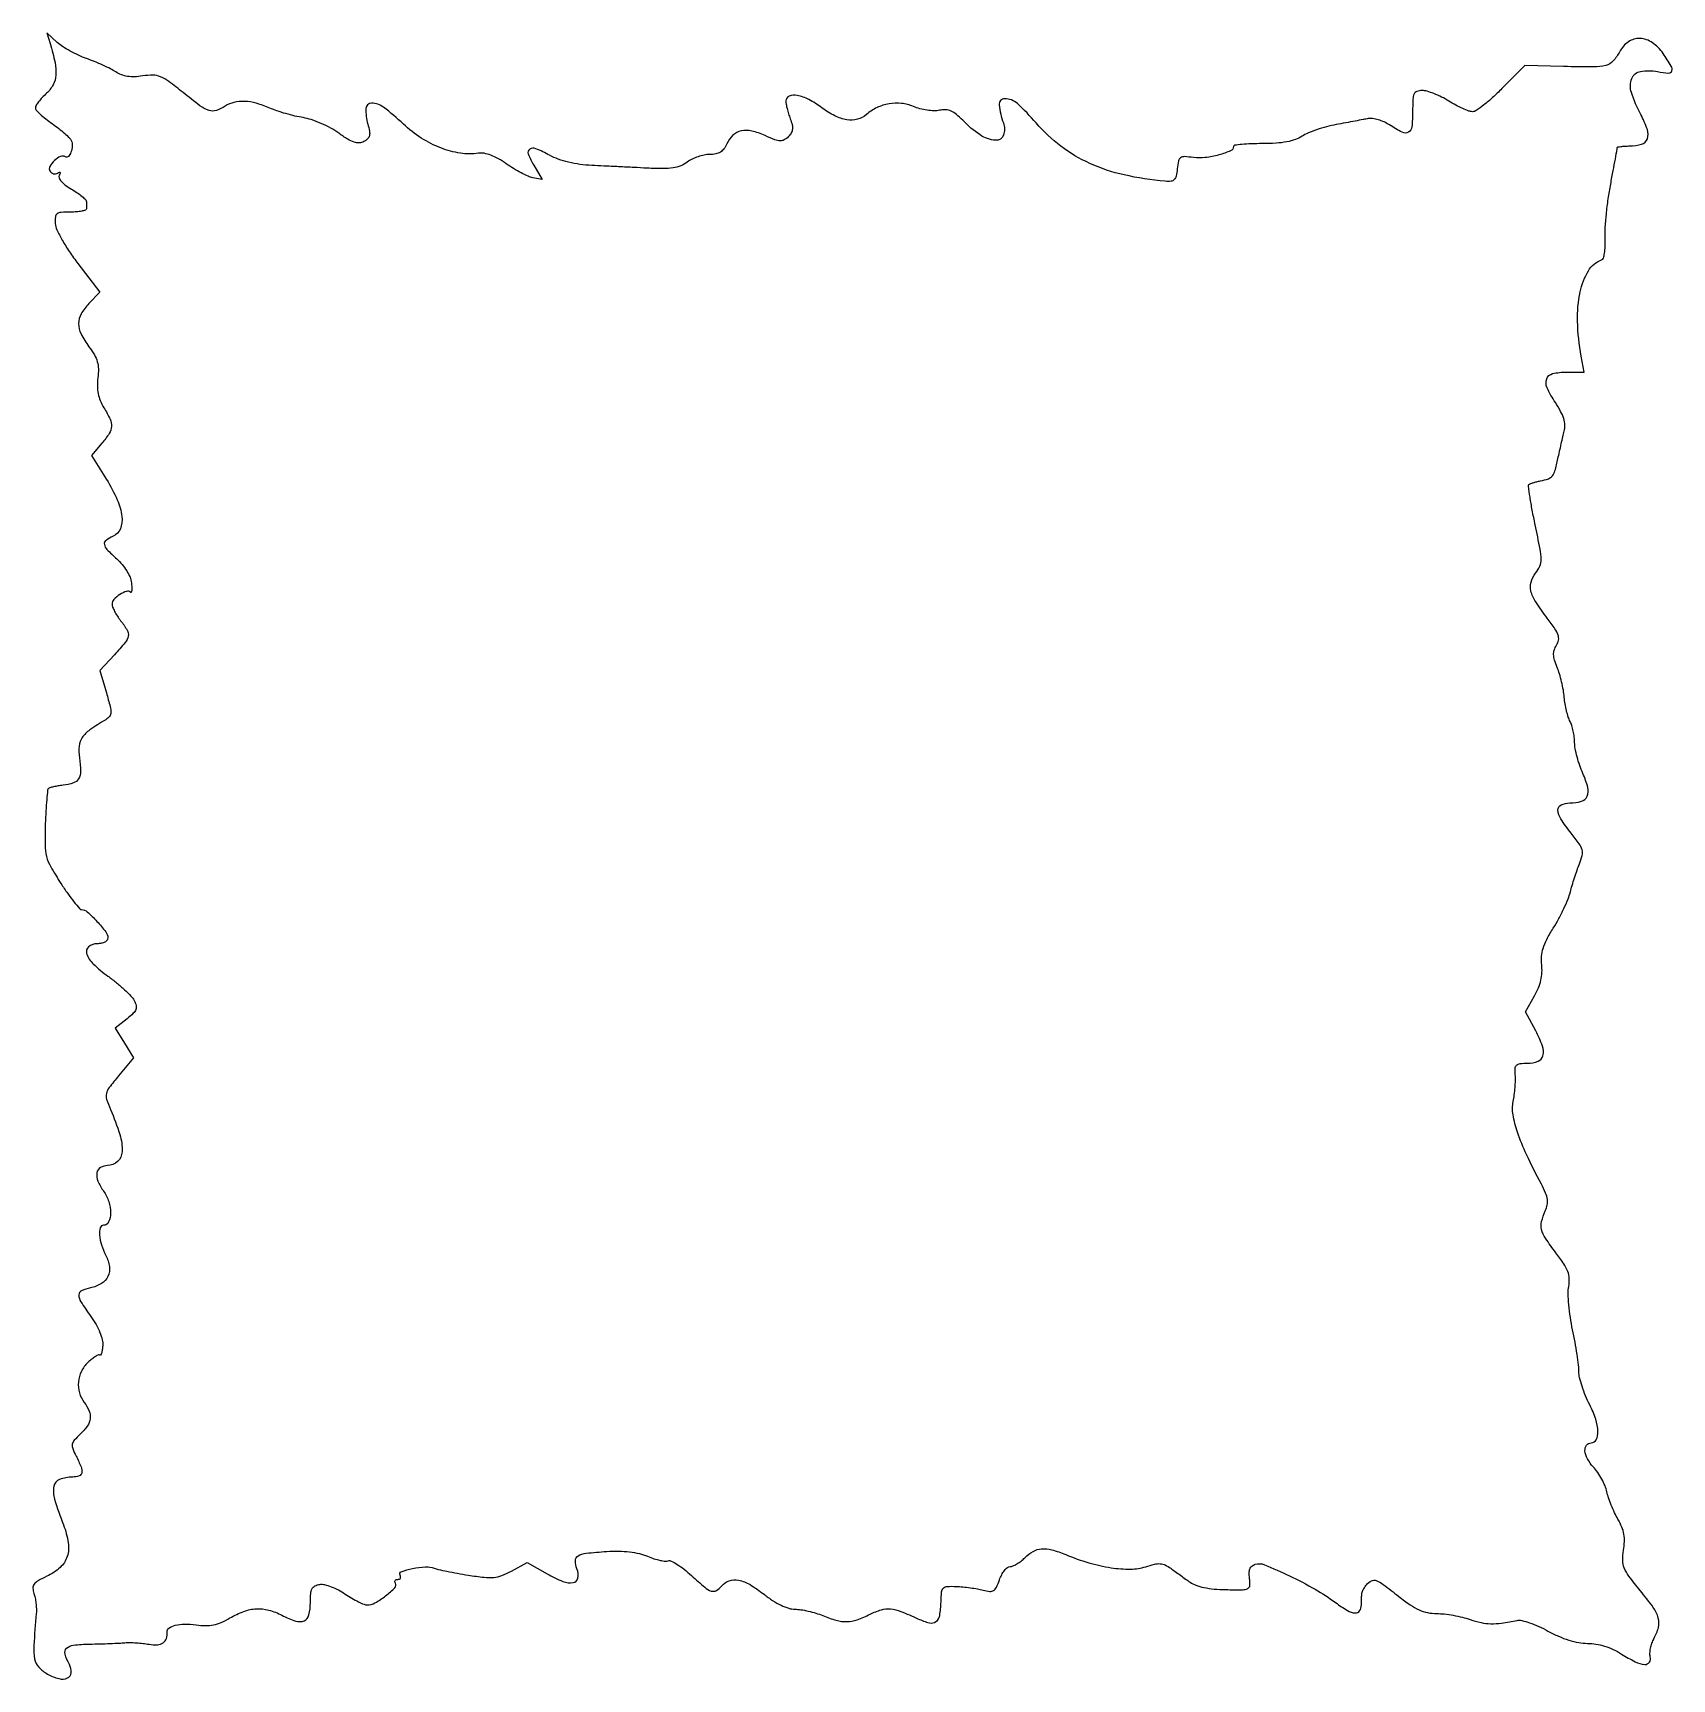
# Model space of a CAD drawing. Extents: x 0 to 385, y 1 to 386.
import ezdxf

# ---------------------------------------------------------------- set-up
doc = ezdxf.new("R2010")
doc.units = 0

msp = doc.modelspace()

# ---------------------------------------------------------------- linework, layer by layer
msp.add_lwpolyline([(4.456114, 384, -0.020226), (5.605093, 379.535609, -0.070848), (5.812346, 376.579402, -0.105657), (5.166073, 374.348722, -0.082837), (3.622141, 372.350448, 0.018348), (2.618128, 371.348517, 0.023219), (1.770254, 370.348628, 0.022216), (1.150962, 369.467181, 0.142971), (1, 368.950027, 0.187707), (1.202367, 368.42997, 0.018651), (2.160324, 367.460626, 0.021458), (3.43701, 366.360835, 0.015412), (4.95004, 365.240496, -0.013931), (6.500385, 364.099621, -0.016669), (7.892087, 362.937833, -0.015519), (8.991215, 361.893224, -0.096937), (9.418655, 361.25, -0.11062), (9.640406, 359.980316, -0.075648), (9.350727, 358.539792, -0.104761), (8.739759, 357.561407, -0.353004), (8.042537, 357.473711, 0.252486), (6.922896, 357.539779, 0.077251), (5.46596, 356.564512, 0.078834), (4.394002, 355.209711, 0.272887), (4.416323, 354.135392, 0.091794), (4.774456, 353.740522, 0.095944), (5.244986, 353.507534, 0.099451), (5.754191, 353.471722, 0.106788), (6.223607, 353.638197, -0.036483), (6.632513, 353.85141, -0.342971), (6.812155, 353.804948, -0.279962), (6.835099, 353.599013, -0.029655), (6.595988, 353.155311, 0.242838), (6.548351, 352.538844, 0.079995), (7.045431, 351.744193, 0.053653), (8.024137, 350.841604, 0.026184), (9.441479, 349.902027, -0.017502), (10.804504, 349.032127, -0.024388), (11.954685, 348.154465, -0.022394), (12.808655, 347.366285, -0.197681), (13, 346.901224, -0.002052), (12.99836, 346.501521, -0.001375), (12.99335, 346.044422, -0.001384), (12.986054, 345.601646, -0.002732), (12.977363, 345.25, -0.314493), (12.759853, 344.9576, -0.031117), (11.866463, 344.720312, -0.030423), (10.657658, 344.554193, -0.018938), (9.227363, 344.5, 0.017085), (7.021292, 344.424597, 0.146452), (6.106946, 344.081302, 0.209717), (5.701723, 343.352332, 0.040246), (5.680881, 341.803922, 0.093653), (6.058475, 340.347954, 0.018549), (7.302199, 337.944967, 0.018894), (8.99651, 335.196826, 0.015922), (10.988582, 332.418868), (16.115402, 325.729892), (13.557701, 323.060227, 0.061275), (11.735484, 320.620884, 0.130978), (11.138396, 318.364714, 0.117029), (11.718187, 315.940493, 0.043605), (13.57548, 312.94428, -0.028426), (14.845297, 311.028047, -0.06279), (15.532279, 309.416555, -0.066338), (15.776959, 307.741837, -0.035053), (15.656098, 305.641605, 0.034747), (15.543051, 303.697838, 0.047254), (15.728483, 301.951887, 0.048273), (16.233336, 300.300671, 0.038614), (17.07688, 298.641605, -0.027147), (18.517437, 295.962095, -0.124744), (18.849311, 294.243876, -0.130449), (18.315549, 292.615979, -0.030819), (16.597387, 290.298107), (14.194774, 287.442763), (17.690061, 281.812202, -0.033617), (20.216795, 277.056114, -0.076224), (21.29646, 273.139505, -0.122961), (20.928029, 270.273841, -0.198001), (19.25, 268.520683, 0.05351), (17.56757, 267.550086, 0.28255), (17.180129, 266.607193, 0.15533), (17.789355, 265.40507, 0.016082), (20.115297, 263.18829, -0.037821), (21.356422, 261.898001, -0.034975), (22.42494, 260.402715, -0.036913), (23.199256, 258.903466, -0.073534), (23.536934, 257.614082, -0.016365), (23.616343, 256.579543, -0.03845), (23.590808, 255.805637, -0.088714), (23.472989, 255.406171, -0.511879), (23.290154, 255.376512, 0.282447), (22.350938, 255.601229, 0.064775), (20.812856, 254.867569, 0.061985), (19.437503, 253.713219, 0.189399), (19, 252.599675, 0.094442), (19.129249, 251.921499, 0.025024), (19.5875, 250.913507, 0.024467), (20.23449, 249.798175, 0.02299), (21, 248.727129, -0.033299), (22.522813, 246.500971, -0.180474), (22.775074, 245.084692, -0.130212), (22.073511, 243.59372, -0.014356), (19.541517, 240.750035), (16.083035, 237.083393), (17.648858, 231.810696, -0.007472), (18.550953, 228.597857, -0.070768), (18.718103, 227.181696, -0.165375), (18.391757, 226.292077, -0.089102), (17.499008, 225.518999, 0.018744), (13.765359, 223.107732, 0.089493), (11.985135, 221.313111, 0.128569), (11.27362, 219.34637, 0.056963), (11.33596, 216.565561, -0.028184), (11.591045, 213.378364, -0.141518), (11.139798, 211.665941, -0.179731), (9.914128, 210.682254, -0.051695), (7.5, 210.149134, 0.011357), (6.319129, 209.986625, 0.015014), (5.252829, 209.782111, 0.012374), (4.383379, 209.565404, 0.125709), (4.062823, 209.38224, 0.177053), (3.879522, 209.003838, 0.003311), (3.669289, 206.77387, 0.007669), (3.479278, 204.140795, 0.005002), (3.337044, 201.097051, 0.0112), (3.265863, 196.117102, 0.062159), (3.618126, 193.469353, 0.065931), (4.604025, 191.057847, 0.013507), (7.002413, 187.117562, 0.009534), (8.581757, 184.773288, 0.014338), (10.055004, 182.797034, 0.009107), (11.340529, 181.231454, 0.219711), (11.841828, 181, -0.185439), (13.170408, 180.489711, -0.022336), (15.445739, 178.247396, -0.023124), (17.509468, 175.806182, -0.165373), (18, 174.363636, -0.168712), (17.813478, 173.826589, -0.101066), (17.291667, 173.386364, -0.076396), (16.489692, 173.096479, -0.048627), (15.5, 173, 0.170405), (13.498135, 172.297341, 0.313681), (13.02997, 170.715454, 0.121658), (14.578396, 168.258299, 0.035859), (18.024401, 165.387001, -0.015101), (20.029317, 163.852747, -0.015987), (21.899121, 162.228092, -0.015786), (23.415663, 160.731132, -0.067334), (24.159394, 159.702169, -0.060675), (24.621296, 158.51197, -0.156155), (24.565871, 157.601729, -0.109768), (23.958044, 156.692517, -0.022433), (22.492407, 155.412247), (19.714829, 153.197484), (21.870684, 149.709238), (24.026539, 146.220992), (20.530676, 142.036717, 0.010821), (18.319015, 139.269987, 0.103839), (17.672088, 137.916205, 0.138047), (17.719821, 136.572643, 0.024123), (18.616676, 134.176221, -0.025407), (20.813783, 128.259261, -0.089374), (21.323966, 124.246638, -0.190633), (20.270557, 121.940936, -0.193746), (17.933431, 121, 0.138412), (16.241642, 120.522526, 0.220264), (15.423348, 119.292524, 0.140717), (15.666898, 117.372325, 0.053304), (17.004533, 114.993634, -0.078261), (18.22217, 112.551797, -0.077484), (18.635938, 109.845374, -0.106597), (18.182599, 107.772818, -0.293807), (16.980948, 107, 0.339358), (16.210562, 106.409073, 0.08516), (16.054896, 104.726138, 0.058078), (16.512585, 102.392929, 0.041905), (17.53035, 99.941309, -0.085235), (18.368134, 97.300395, -0.145451), (18.021077, 95.030864, -0.146899), (16.495619, 93.334265, -0.087562), (13.945616, 92.339123, 0.057388), (11.824653, 91.654935, 0.296599), (11.193589, 90.664806, 0.141481), (11.666369, 89.082391, 0.012844), (14.007473, 85.639123, -0.025647), (15.238779, 83.724519, -0.03371), (16.14753, 81.85683, -0.038281), (16.689256, 80.159384, -0.078907), (16.793298, 78.773155, -0.017489), (16.675676, 77.777143, -0.036643), (16.501152, 77.017327, -0.06299), (16.303043, 76.579416, -0.484763), (16.110011, 76.556656, 0.312457), (15.798828, 76.613187, 0.031914), (15.10125, 76.241295, 0.030899), (14.248374, 75.638355, 0.019261), (13.324187, 74.834832, 0.090319), (11.786909, 72.754768, 0.091614), (11.091468, 70.276606, 0.092205), (11.329314, 67.726968, 0.092929), (12.468197, 65.44113, -0.063971), (13.607216, 63.450829, -0.129808), (13.8462, 61.67603, -0.121441), (13.179026, 59.935398, -0.052269), (11.543385, 58.040758, 0.022356), (10.132159, 56.590921, 0.134423), (9.669547, 55.657097, 0.142331), (9.760954, 54.644771, 0.026115), (10.543385, 52.916104, -0.021136), (11.720728, 50.382372, -0.138943), (11.881939, 49.006062, -0.273002), (11.256973, 48.25273, -0.084813), (9.75, 47.984687, 0.088451), (6.668901, 47.413674, 0.260735), (5.327651, 45.824486, 0.123504), (5.494111, 42.794648, 0.017007), (7.58517, 36.781369, -0.052153), (8.719764, 32.591636, -0.119048), (8.47031, 29.347026, -0.132584), (6.80756, 26.79436, -0.072409), (3.670713, 24.715549, 0.018152), (1.622348, 23.656966, 0.103397), (0.705267, 22.853671, 0.172361), (0.424579, 21.959019, 0.074607), (0.658945, 20.715549, -0.034778), (0.93901, 19.686416, -0.020006), (1.13897, 18.416442, -0.01992), (1.238235, 17.11849, -0.031236), (1.209196, 16, 0.006149), (0.634776, 8.467451, 0.062073), (0.823663, 5.332222, 0.142565), (1.781144, 3.435004, 0.077332), (3.85281, 1.807708, 0.063654), (6.52348, 0.727528, 0.168517), (8.549963, 0.883239, 0.282765), (9.404246, 2.107952, 0.138202), (8.978987, 4.039264, -0.052139), (7.980325, 6.488163, -0.273149), (8.32624, 7.841404, -0.172552), (9.89809, 8.592002, -0.0213), (13.75, 8.827936, 0.00249), (16.134765, 8.884135, 0.002409), (18.545313, 8.964576, 0.002379), (20.666264, 9.055691, 0.008855), (22, 9.143041, -0.024957), (23.183995, 9.18237, -0.012053), (24.69995, 9.120482, -0.01192), (26.280265, 8.979867, -0.016756), (27.68068, 8.773808, 0.058627), (29.61113, 8.65303, 0.137069), (30.969634, 9.11392, 0.167973), (31.724743, 10.131423, 0.099785), (31.887233, 11.648694, -0.270292), (32.326139, 12.59138, -0.091658), (33.758468, 13.238385, -0.060579), (35.970115, 13.506107, -0.033931), (38.676497, 13.320754, 0.03036), (40.938339, 13.149624, 0.054072), (42.795154, 13.323224, 0.053636), (44.581641, 13.892394, 0.02937), (46.62806, 14.943056, -0.043906), (49.894834, 16.502154, -0.076393), (52.828913, 17.112348, -0.079987), (55.716504, 16.801958, -0.052683), (58.835258, 15.585192, 0.038999), (62.062026, 14.223634, 0.186173), (64.023951, 14.315519, 0.232296), (65.150148, 15.654299, 0.060793), (65.5, 18.521059, -0.019406), (65.583713, 20.677091, -0.099714), (65.90851, 21.822167, -0.162314), (66.566404, 22.464995, -0.077835), (67.708671, 22.814135, -0.09445), (68.814182, 22.76207, -0.031097), (70.376999, 22.282778, -0.029699), (72.0839, 21.522299, -0.029592), (73.690805, 20.564135, 0.015361), (75.23548, 19.582465, 0.018111), (76.756341, 18.753215, 0.01722), (78.076959, 18.149891, 0.098845), (78.827764, 18, 0.129603), (80.64094, 18.478014, 0.034586), (83.152041, 20.140065, 0.03054), (85.325491, 22.026761, 0.350483), (85.452741, 23.076467, -0.098471), (85.32128, 23.428641, -0.175751), (85.378054, 23.728712, -0.169739), (85.616766, 23.929607, -0.091079), (86, 24, 0.094479), (86.381592, 24.072754, 0.172659), (86.617237, 24.278908, 0.173001), (86.66937, 24.587246, 0.094898), (86.531227, 24.949474, -0.475322), (86.820237, 25.782765, -0.03602), (89.450059, 26.531921, -0.036187), (92.482933, 26.938206, -0.107216), (94.546915, 26.620371, 0.036366), (95.504571, 26.330722, 0.005044), (97.536159, 25.895749, 0.005755), (99.956821, 25.431908, 0.00485), (102.529654, 24.995263, 0.012002), (106.251779, 24.491941, 0.051139), (108.492716, 24.473527, 0.067708), (110.371543, 24.91182, 0.031915), (112.642536, 25.948397), (116.334653, 27.927254), (121.013009, 25.297421, 0.032894), (124.717127, 23.524806, 0.135959), (127.16142, 23.254056, 0.319897), (128.22996, 24.30935, 0.134741), (128.027024, 26.428921, -0.085702), (127.646322, 28.383828, -0.271355), (128.270745, 29.503825, -0.107098), (130.166267, 30.129597, -0.010416), (135.008283, 30.540473, -0.020222), (137.787343, 30.605469, -0.025414), (140.35662, 30.430819, -0.027964), (142.648835, 30.026473, -0.041339), (144.590317, 29.397816, 0.020671), (146.073346, 28.848989, 0.024433), (147.516809, 28.458417, 0.024365), (148.747613, 28.25135, 0.121686), (149.436932, 28.337425, -0.210742), (150.139048, 28.302994, -0.025075), (151.527461, 27.518067, -0.026469), (153.158272, 26.359689, -0.018762), (154.863654, 24.899619, 0.010058), (157.979275, 22.136763, 0.095531), (159.522845, 21.263477, 0.219785), (160.710436, 21.392616, 0.084467), (162, 22.5, -0.142557), (163.741629, 23.678431, -0.128734), (165.918636, 23.799595, -0.084617), (168.611481, 22.757328, -0.033391), (171.890731, 20.490294, 0.024022), (173.912138, 19.03617, 0.032166), (175.881346, 17.931422, 0.036628), (177.680282, 17.225962, 0.075267), (179.172849, 17, -0.038641), (180.535819, 16.894509, -0.018237), (182.269456, 16.559375, -0.01795), (184.068191, 16.074465, -0.024144), (185.654243, 15.5, 0.031063), (188.831503, 14.398653, 0.075658), (191.286059, 14.101342, 0.07602), (193.710842, 14.548185, 0.031591), (196.789838, 15.83962, -0.042291), (199.418754, 16.876792, -0.096911), (201.529001, 17.08432, -0.070232), (203.964197, 16.500181, -0.014751), (208, 14.769274, 0.044772), (210.68953, 13.802201, 0.224882), (212.219144, 14.091166, 0.196973), (213.091655, 15.505644, 0.034184), (213.397055, 18.697055, -0.017464), (213.544313, 21.069579, -0.172225), (213.962123, 21.961644, -0.189303), (214.829448, 22.346366, -0.021861), (217, 22.345503, -0.013903), (218.541473, 22.234452, -0.009535), (220.282822, 22.026616, -0.009619), (221.953465, 21.76198, -0.0192), (223.260669, 21.476886, 0.037363), (224.83965, 21.192111, 0.167097), (225.742638, 21.401056, 0.144523), (226.400592, 22.143388, 0.025687), (227.108495, 23.881383, -0.037509), (227.627846, 25.074963, -0.047099), (228.288187, 26.083906, -0.054521), (228.983195, 26.782833, -0.17147), (229.597825, 27, 0.101627), (230.277541, 27.139596, 0.033072), (231.195355, 27.607243, 0.031398), (232.172727, 28.276091, 0.030632), (233.067212, 29.067212, -0.06655), (235.024634, 30.562973, -0.111171), (236.997148, 31.169166, -0.087764), (239.364509, 30.935575, -0.030057), (242.634222, 29.802703, 0.026957), (248.063835, 27.883724, 0.033978), (253.26688, 26.731726, 0.038201), (257.860256, 26.393047, 0.079167), (261.400524, 26.96717, -0.02081), (263.46205, 27.553636, -0.075198), (264.818216, 27.669779, -0.095112), (265.97413, 27.369282, -0.045888), (267.294688, 26.585397, 0.000649), (268.306111, 25.853955, 0.000369), (269.531952, 24.971244, 0.000368), (270.768197, 24.083803, 0.000607), (271.814084, 23.336097, 0.06984), (273.18068, 22.624652, 0.033557), (275.087455, 22.089856, 0.028683), (277.428521, 21.738417, 0.01905), (280.140866, 21.593, 0.005826), (284.128581, 21.57779, 0.108598), (285.347559, 21.85574, 0.275821), (285.828442, 22.570845, 0.049908), (285.751716, 24.238134, -0.038214), (285.661398, 25.538794, -0.095246), (285.847164, 26.469631, -0.125166), (286.320749, 27.111127, -0.094905), (287.092709, 27.529425, -0.177782), (289.289792, 27.431465, -0.012008), (295.108998, 24.829554, -0.018239), (301.132429, 21.686413, -0.030034), (305.94428, 18.551183, 0.024563), (308.705666, 16.708643, 0.112603), (310.525719, 16.115519, 0.272187), (311.570607, 16.608364, 0.150769), (312, 18, -0.009155), (312.036265, 19.980511, -0.053129), (312.184763, 21.013504, -0.078122), (312.525102, 21.807694, -0.032996), (313.207482, 22.75, -0.105842), (314.347042, 23.647588, -0.204106), (315.486276, 23.708701, -0.074192), (317.112514, 22.826188, -0.006779), (320.762532, 20, 0.017724), (323.430583, 18.026009, 0.04426), (325.541257, 16.836854, 0.056188), (327.500111, 16.204294, 0.049087), (329.64316, 15.984944, -0.027717), (331.406981, 15.880186, -0.015492), (333.53488, 15.567885, -0.015419), (335.672918, 15.117667, -0.024137), (337.47558, 14.586312, 0.029969), (340.064683, 13.855835, 0.049107), (342.325777, 13.590231, 0.040608), (344.879295, 13.749717, 0.014278), (348.5, 14.379074, -0.110152), (349.597758, 14.358472, -0.023206), (351.450238, 13.816568, -0.023261), (353.584012, 12.970477, -0.020213), (355.734851, 11.892929, 0.022936), (358.219239, 10.665147, 0.027665), (360.65716, 9.753577, 0.03023), (362.952365, 9.186888, 0.045436), (365.004723, 9, -0.041276), (366.976711, 8.83693, -0.034524), (369.020297, 8.349738, -0.033271), (371.054845, 7.561616, -0.031763), (373, 6.5, 0.024985), (376.202776, 4.695283, 0.091975), (378.427549, 4.056154, 0.270466), (379.519059, 4.559363, 0.220026), (379.750033, 5.847875, -0.076667), (379.6593, 6.727872, -0.036675), (379.799781, 7.858561, -0.035258), (380.124122, 9.042389, -0.042057), (380.597966, 10.097875, 0.063361), (381.651588, 12.739795, 0.133107), (381.625859, 14.932748, 0.08642), (380.433048, 17.409619, 0.016888), (377.406214, 21.350267, -0.010485), (374.742042, 24.728341, -0.063097), (373.631659, 26.664094, -0.097644), (373.274088, 28.427164, -0.043226), (373.467038, 30.804899, 0.033045), (373.674042, 32.84134, 0.053317), (373.550002, 34.57813, 0.053281), (373.061396, 36.250246, 0.032948), (372.157728, 38.089751, -0.020558), (371.359398, 39.618006, -0.014525), (370.585057, 41.393612, -0.014692), (369.943146, 43.13694, -0.029752), (369.561799, 44.548078, 0.04858), (369.136952, 45.914066, 0.025864), (368.36567, 47.509378, 0.025492), (367.401061, 49.072073, 0.035934), (366.377376, 50.348819, -0.061326), (364.995702, 52.26317, -0.105038), (364.428493, 54.140832, -0.183136), (364.801898, 55.448242, -0.236871), (365.901228, 56, 0.288957), (367.080166, 56.743395, 0.121916), (367.473883, 58.656348, 0.070274), (366.948916, 61.541762, 0.037201), (365.547923, 64.905429, -0.019759), (364.572638, 67.034731, -0.01868), (363.748452, 69.2742, -0.019017), (363.169145, 71.3098, -0.059879), (363, 72.71713, 0.030398), (362.907905, 74.23053, 0.007185), (362.5648, 76.7392, 0.007369), (362.085609, 79.616408, 0.007203), (361.518467, 82.500374, -0.015226), (360.993979, 85.413556, -0.014839), (360.642483, 88.378323, -0.014908), (360.489009, 90.998071, -0.052302), (360.616842, 92.681153, 0.057808), (360.736702, 94.527471, 0.078805), (360.392891, 96.156951, 0.055805), (359.450761, 97.981179, 0.015977), (357.598375, 100.574956, -0.015415), (355.169363, 103.968081, -0.085733), (354.26042, 106.006641, -0.123089), (354.254021, 107.87446, -0.046535), (355.117296, 110.358092, 0.056064), (355.584221, 111.788532, 0.087486), (355.621673, 113.080613, 0.065679), (355.20249, 114.556577, 0.020001), (354.194229, 116.655145, -0.011495), (350.730498, 123.561047, -0.028253), (348.597113, 128.819506, -0.038774), (347.548494, 132.90215, -0.094154), (347.591402, 136, 0.018063), (347.84876, 137.540977, 0.012916), (348.029414, 139.279688, 0.013068), (348.115492, 140.947514, 0.027111), (348.078, 142.25, -0.034419), (348.055988, 143.802852, -0.190636), (348.398574, 144.547114, -0.167045), (349.188705, 144.911038, -0.025153), (350.956018, 145, 0.09141), (353.41977, 145.45422, 0.244203), (354.571748, 146.748902, 0.151091), (354.455149, 148.997509, 0.033585), (352.870409, 152.557023), (350.5, 157.044102), (352.603281, 160.772051, 0.031451), (353.507828, 162.640817, 0.040763), (354.081914, 164.455265, 0.043242), (354.33165, 166.246606, 0.043835), (354.267704, 168.045889, -0.050541), (354.22359, 170.037838, -0.056789), (354.589743, 171.918278, -0.044638), (355.459368, 174.004245, -0.017996), (356.994586, 176.68439, 0.015433), (358.267614, 178.880646, 0.013184), (359.474796, 181.268487, 0.013383), (360.457265, 183.498683, 0.036403), (360.992346, 185.1385, -0.011), (361.40404, 186.657707, -0.006487), (361.959037, 188.454345, -0.006487), (362.56025, 190.235357, -0.011034), (363.114842, 191.70608, 0.035651), (363.754937, 193.694765, 0.125658), (363.741772, 195.027233, 0.090873), (363.083248, 196.421919, 0.013642), (361.20266, 198.897442, -0.023985), (358.763029, 202.250601, -0.134626), (358.085675, 204.340804, -0.304478), (358.816507, 205.545276, -0.109003), (360.877555, 206, 0.070154), (363.588187, 206.382204, 0.221631), (364.937022, 207.556583, 0.170995), (365.100255, 209.605423, 0.040457), (363.93881, 212.887937, -0.021983), (363.196536, 214.762704, -0.01825), (362.569525, 216.814815, -0.018635), (362.133533, 218.739435, -0.04641), (362, 220.174945, 0.030247), (361.922703, 221.451559, 0.022556), (361.689458, 222.843252, 0.022972), (361.348692, 224.139368, 0.047126), (360.942837, 225.106811, -0.045925), (360.514526, 226.120959, -0.017787), (360.103999, 227.591384, -0.017432), (359.769494, 229.226213, -0.020634), (359.571746, 230.791069, 0.023218), (359.353549, 232.44886, 0.01439), (358.951658, 234.371436, 0.014427), (358.444265, 236.250753, 0.025118), (357.901644, 237.771267, -0.02361), (357.276487, 239.506518, -0.067514), (357.067855, 240.769133, -0.086953), (357.225273, 241.850682, -0.060133), (357.751086, 242.973033, 0.09461), (358.22029, 244.184227, 0.12806), (358.134104, 245.349863, 0.068524), (357.392447, 246.8268, 0.012441), (355.589, 249.31546, -0.018108), (352.862723, 253.168727, -0.081525), (351.749268, 255.683272, -0.136324), (351.783815, 257.737784, -0.091666), (352.854362, 259.842112, 0.063995), (353.818474, 261.504245, 0.102095), (354.134491, 263.11002, 0.045227), (353.895521, 265.502339, 0.004445), (352.750362, 271.185359, -0.005277), (352.054772, 274.66724, -0.008315), (351.539159, 277.671106, -0.003247), (351.160242, 280.232507, -0.235666), (351.291273, 280.624607, -0.103129), (351.589486, 280.81993, -0.01544), (352.267683, 281.062475, -0.016799), (353.098525, 281.300474, -0.013785), (354, 281.5, 0.034104), (355.86103, 281.991956, 0.14592), (356.787627, 282.648452, 0.100726), (357.381533, 283.835756, 0.01197), (358.082268, 286.710359, -0.001347), (358.446051, 288.353675, -0.001013), (358.854723, 290.159343, -0.001024), (359.246006, 291.85606, -0.002358), (359.548872, 293.129957, 0.070714), (359.691019, 294.591735, 0.06373), (359.431328, 296.09071, 0.049412), (358.720946, 297.782359, 0.022076), (357.477135, 299.855186, -0.036614), (355.540905, 303.305295, -0.199413), (355.447486, 305.400909, -0.253701), (356.834146, 306.628842, -0.057023), (360.078021, 307), (364.218812, 307), (363.543617, 310.75, -0.036466), (362.681896, 318.907681, -0.060581), (363.293489, 325.786805, -0.08084), (365.230462, 330.76576, -0.181118), (368.338224, 333.279408, 0.242975), (368.737513, 333.689269, 0.033623), (369.015336, 334.884431, 0.032055), (369.169005, 336.462186, 0.021183), (369.151955, 338.284214, -0.028269), (369.163207, 340.625472, -0.010051), (369.435523, 343.962219, -0.009937), (369.881902, 347.620874, -0.011548), (370.455541, 351.079211, 0.000819), (371.047521, 354.228019, 0.001275), (371.546315, 356.943729, 0.000348), (371.973465, 359.312608, 0.044455), (372, 359.610468, -0.35691), (372.12581, 359.764265, -0.016245), (372.845282, 359.885575, -0.020929), (373.774342, 359.971946, -0.012713), (374.877555, 360, 0.072713), (377.719338, 360.415468, 0.23946), (379.05152, 361.682687, 0.171804), (379.051586, 363.877129, 0.037126), (377.499545, 367.40483, -0.042436), (375.319908, 372.505065, -0.174636), (375.408299, 375.810127, -0.262688), (377.451256, 377.477464, -0.089282), (381.424197, 377.448243, 0.025915), (384.044445, 377.096009, 0.350668), (384.79272, 377.599987, 0.21584), (384.655419, 378.723232, 0.01273), (382.75, 381.681287, 0.092147), (380.240885, 384.210131, 0.14153), (377.336417, 385.186672, 0.160039), (374.613002, 384.420522, 0.126145), (372.562665, 382.121181, -0.06389), (371.042687, 379.922425, -0.145642), (369.338069, 378.879465, -0.065825), (366.515507, 378.515122, -0.005977), (359.400598, 378.622156), (350.301195, 378.867874), (344.934758, 373.433937, -0.013526), (342.767444, 371.354965, -0.018326), (340.694052, 369.605387, -0.01545), (338.905743, 368.292304, -0.156969), (338.03416, 368.03121, -0.084529), (337.198713, 368.191014, -0.01647), (335.77566, 368.776953, -0.017067), (334.143917, 369.580653, -0.015063), (332.5, 370.526086, 0.02229), (330.803429, 371.469449, 0.021679), (329.014063, 372.267556, 0.022185), (327.382998, 372.829577, 0.071419), (326.25, 372.994877, 0.0828), (325.020607, 372.79276, 0.207762), (324.362244, 372.194189, 0.095285), (324.063507, 370.936688, 0.010811), (324, 368, -0.025901), (323.817084, 364.471352, -0.241702), (323.010461, 363.234496, -0.252572), (321.564146, 363.200062, -0.027971), (318.605529, 364.921349, 0.038351), (317.342563, 365.621485, 0.034516), (315.94281, 366.149176, 0.036227), (314.617606, 366.444245, 0.084706), (313.605529, 366.421626, -0.001185), (312.45364, 366.201307, -0.000279), (310.525689, 365.838399, -0.000287), (308.30803, 365.423554, -0.000282), (306.077669, 365.00896, 0.01942), (303.812638, 364.497555, 0.017023), (301.490957, 363.792231, 0.017352), (299.437778, 363.010766, 0.047971), (298.077669, 362.27786, -0.063185), (296.510308, 361.493657, -0.038708), (294.510655, 360.96099, -0.030495), (291.976883, 360.650362, -0.015272), (288.75, 360.551998, 0.009102), (286.161934, 360.505062, 0.01508), (283.982813, 360.359947, 0.008789), (282.228822, 360.158713, 0.376114), (282, 359.897553, -0.299754), (281.326808, 358.875543, -0.033681), (278.571719, 357.905504, -0.03793), (275.368777, 357.271644, -0.063461), (272.627001, 357.291391, 0.019109), (270.480706, 357.497514, 0.167867), (269.575533, 357.242021, 0.192433), (269.086412, 356.500077, 0.02643), (268.804612, 354.632727, -0.027746), (268.544819, 352.941361, -0.140535), (268.102673, 352.106657, -0.175649), (267.34356, 351.733693, -0.049144), (266, 351.719295, -0.033305), (256.332675, 353.220735, -0.050973), (248.295255, 355.90677, -0.056018), (241.532422, 359.926665, -0.053046), (235.69237, 365.41336, 0.030082), (231.302957, 369.933393, 0.187492), (228.348338, 371.076767, 0.441951), (227.047365, 369.643539, 0.067127), (228.037161, 365.40226, -0.17983), (228.058534, 362.539203, -0.333328), (226.213173, 361.333046, -0.133162), (222.558655, 362.582135, -0.053226), (218.480573, 366.020277, 0.028276), (216.994657, 367.405319, 0.072011), (215.741394, 368.173641, 0.088992), (214.490724, 368.464731, 0.062219), (213.043694, 368.358739, -0.057682), (211.770958, 368.253935, -0.027928), (210.141445, 368.399209, -0.027256), (208.440731, 368.742645, -0.035163), (206.930601, 369.24989, 0.071292), (204.125453, 369.97217, 0.069821), (201.209569, 369.885398, 0.069102), (198.403823, 368.995449, 0.067456), (195.921259, 367.369512, -0.117079), (193.820935, 366.272179, -0.100314), (191.323549, 366.151221, -0.079437), (188.493414, 367.05812, -0.044802), (185.428139, 368.97218, 0.041135), (182.404378, 370.891227, 0.074259), (179.63943, 371.853897, 0.139191), (177.770163, 371.685568, 0.310537), (177, 370.5651, 0.046653), (177.068657, 369.830874, 0.014502), (177.305822, 368.747329, 0.01436), (177.642567, 367.545549, 0.015352), (178.041096, 366.39191, -0.031027), (178.486911, 364.957253, -0.086895), (178.555981, 363.910637, -0.106997), (178.264484, 363.032898, -0.062977), (177.58411, 362.155539, -0.069532), (176.60906, 361.419585, -0.140512), (175.679681, 361.203429, -0.080529), (174.441779, 361.469078, -0.012884), (172.152977, 362.431017, 0.048097), (168.998087, 363.502889, 0.111776), (166.514303, 363.524666, 0.139172), (164.605396, 362.505428, 0.094347), (163.173196, 360.480778, -0.055471), (162.482221, 359.323745, -0.092352), (161.644481, 358.562749, -0.089393), (160.568488, 358.139286, -0.049196), (159.156297, 358, 0.050515), (157.87725, 357.870446, 0.031217), (156.417098, 357.475277, 0.03112), (155.008498, 356.898011, 0.047964), (153.884859, 356.213709, -0.065225), (152.34299, 355.345974, -0.058156), (150.568576, 354.862226, -0.038948), (148.166484, 354.688692, -0.011702), (144.5, 354.79557, 0.000567), (141.383082, 354.955952, 0.000373), (137.79375, 355.133877, 0.000375), (134.299179, 355.301868, 0.000722), (131.5, 355.430275, -0.022916), (128.716355, 355.682099, -0.025125), (126.052866, 356.184085, -0.02679), (123.637287, 356.905165, -0.038598), (121.602095, 357.816021, 0.024491), (118.384222, 359.36647, 0.244539), (116.940788, 359.251278, 0.362538), (116.575742, 358.134386, 0.038354), (117.876866, 355.484124), (119.847463, 352.144211), (117.673731, 352.559964, -0.057457), (116.571176, 352.905582, -0.016212), (114.947613, 353.69181, -0.016114), (113.157474, 354.706397, -0.016365), (111.445803, 355.829236, 0.025485), (109.580172, 357.004989, 0.036861), (107.815834, 357.830641, 0.043118), (106.237965, 358.280647, 0.086372), (104.945803, 358.30562, -0.076124), (100.693336, 358.301212, -0.054693), (96.095954, 359.525176, -0.050606), (91.51466, 361.855761, -0.045363), (87.309861, 365.135235, 0.0252), (82.677278, 369.058323, 0.164367), (79.827831, 370.023042, 0.404564), (78.513783, 368.753329, 0.078406), (78.959709, 365.140487, -0.023684), (79.360139, 363.445116, -0.101155), (79.342511, 362.410913, -0.146136), (78.929953, 361.671422, -0.070189), (78.044957, 361.02406, -0.110253), (76.944373, 360.717357, -0.09447), (75.750358, 360.881023, -0.058579), (74.257965, 361.586581, -0.017067), (72.146268, 363.009004, 0.032235), (70.270869, 364.191234, 0.021989), (68.005381, 365.296918, 0.022216), (65.716439, 366.173283, 0.041015), (63.782047, 366.645109, -0.018154), (61.887645, 367.016441, -0.011828), (59.729726, 367.575543, -0.011899), (57.647927, 368.22173, -0.022138), (56, 368.859067, 0.034466), (52.811594, 370.002717, 0.05784), (50.005622, 370.455366, 0.069915), (47.580094, 370.223716, 0.089339), (45.527494, 369.324208, -0.071363), (43.461033, 368.329198, -0.155908), (41.722447, 368.334533, -0.082046), (39.60919, 369.424316, -0.010934), (35.635921, 372.518894, 0.01084), (32.292343, 375.124038, 0.062571), (30.345876, 376.226237, 0.095054), (28.566214, 376.588329, 0.042462), (26.172765, 376.411636, -0.029256), (24.253205, 376.218903, -0.047514), (22.617821, 376.306286, -0.053771), (21.181064, 376.682004, -0.05426), (19.862144, 377.354671, 0.027133), (18.636482, 378.065888, 0.0104), (16.862055, 378.924647, 0.010262), (14.893357, 379.778934, 0.012427), (13.012103, 380.49573, -0.023096), (11.128576, 381.259786, -0.017911), (9.152825, 382.256873, -0.018239), (7.373851, 383.322426, -0.041015), (6.130318, 384.283801), (3.703692, 386.5)], format="xyb", close=True)

doc.saveas('drawing.dxf')
